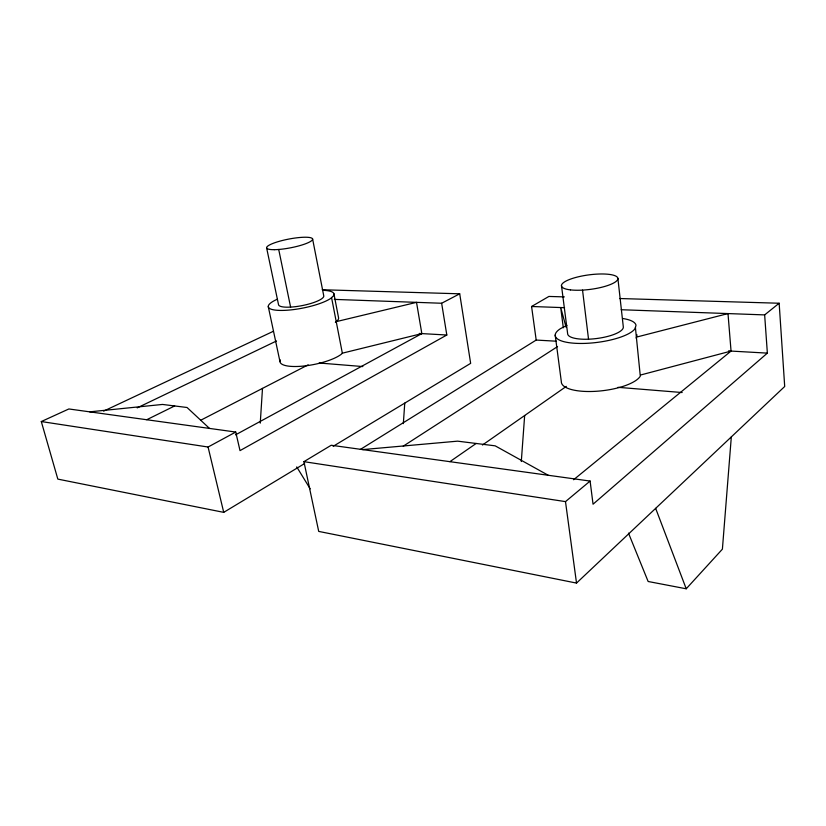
<?xml version="1.0" encoding="UTF-8"?>
<svg xmlns="http://www.w3.org/2000/svg" width="826" height="826" viewBox="0 0 826 826"><rect width="100%" height="100%" fill="white"/><g stroke="black" fill="none" stroke-linecap="round" stroke-linejoin="round"><path stroke-width="1.24" d="M260.252 423.139L262.492 388.396M403.336 423.635L404.761 403.109M521.299 461.517L524.655 415.519M731.32 436.902L722.399 549.156L686.22 588.783L648.142 581.494L628.493 533.131M635.411 327.499L640.305 376.15A40.175 13.257 -6.8 0 1 596.95 391.235A40.175 13.257 -6.8 0 1 561.329 381.664L555.196 335.077M636.185 338.164L637.032 334.84M336.223 321.644L416.521 302.357L421.838 333.601L342.346 353.177L341.52 354.075A32.926 9.241 -11.3 0 1 302.946 366.114A32.926 9.241 -11.3 0 1 280.293 359.909M335.377 322.481L338.051 319.838A33.226 8.487 -11.2 0 0 338.505 317.494L333.91 293.705M779.155 303.235L764.649 314.902L767.364 353.125L593.047 504.211L590.105 481.062L331.216 445.255L303.927 461.662L318.712 531.407L576.517 583.084L784.7 386.496L779.155 303.235L619.655 298.527M303.927 461.662L565.49 501.619L590.105 481.062M573.605 479.751L731.051 351.071L727.995 313.581L636.454 337.111M482.467 445.028L566.337 386.372M449.891 461.672L476.158 443.469M403.253 446.154L557.56 346.569M360.353 449.447L536.188 340.064L556.311 341.2M333.177 446.308L470.655 363.347L459.71 293.808L441.642 303.256L446.814 335.015L240.015 450.624L235.74 432.05L68.868 408.963L41.3 421.549L57.83 479.111L223.722 512.357L304.618 463.541M536.188 340.064L531.583 306.498L548.908 296.441L564.344 296.895M235.565 434.837L421.838 333.601M41.3 421.549L208.069 447.021L235.74 432.05M200.801 420.207L308.17 364.834M566.946 325.361L560.689 328.521A40.722 11.956 -7.2 0 0 580.988 343.461A40.722 11.956 -7.2 0 0 635.142 328.541L635.999 325.279A40.722 11.956 -7.2 0 0 622.866 318.516M146.729 419.732L174.668 405.948M137.199 407.868L276.514 340.973M103.632 411.131L273.272 331.329M640.563 375.014L731.051 351.071M89.714 411.844L162.516 404.441L187.048 407.497L209.494 428.415M362.645 449.602L457.604 441.156L495.166 445.834L548.247 475.27M322.254 289.75L459.71 293.808M334.334 299.394L441.642 303.256M531.583 306.498L564.561 307.685M621.183 309.729L764.649 314.902M419.288 333.456L446.814 335.015M728.48 350.926L767.364 353.125M319.166 363.006L362.841 366.558M617.993 387.322L682.162 392.536M296.73 466.907L310.184 488.816M655.648 508.351L686.22 588.783M566.099 327.241L560.699 307.551L563.311 327.788M208.069 447.021L223.722 512.357M268.274 306.611L279.973 361.602M266.602 247.821L278.517 304.598A23.045 5.441 -11.1 0 0 302.223 305.589A23.045 5.441 -11.1 0 0 323.73 295.708L312.589 238.931M278.713 249.473L290.607 307.107M331.567 297.608L342.346 353.177M565.49 501.619L576.517 583.084M561.484 285.579L567.627 333.57A28.053 8.229 -7.2 0 0 596.031 338.598A28.053 8.229 -7.2 0 0 623.3 326.817L617.879 278.321M582.537 290.112L588.535 339.197M277.257 299.249A33.453 7.899 -11.1 0 0 282.451 310.431A33.453 7.899 -11.1 0 0 330.699 298.413L333.415 295.894A33.453 7.899 -11.1 0 0 322.821 290.308M570.456 289.885A28.445 7.279 -7.6 0 0 617.177 280.334A28.445 7.279 -7.6 0 0 581.432 276.121A28.445 7.279 -7.6 0 0 570.456 289.885M274.284 249.679A23.417 4.46 -10.9 0 0 312.145 240.19A23.417 4.46 -10.9 0 0 282.409 240.48A23.417 4.46 -10.9 0 0 274.284 249.679"/></g></svg>
